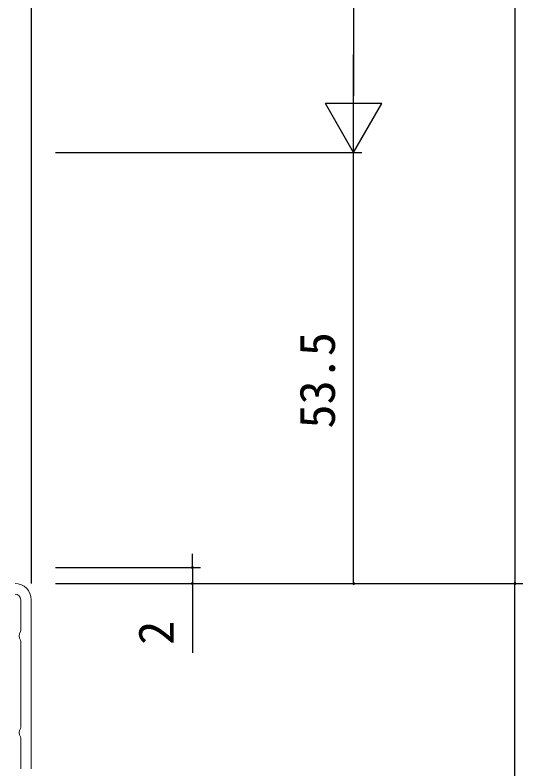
# Model space of a CAD drawing. Units: millimetres, scale not verified. Extents: x -567 to 567, y -403 to 403.
# Drawn here: x -262.4 to -199.4, y -154.2 to -60.7 of the extents above; entities that cross this region are included whole.
import ezdxf
from ezdxf.enums import TextEntityAlignment as Align

# ---------------------------------------------------------------- set-up
doc = ezdxf.new("R2010")
doc.units = ezdxf.units.MM
doc.header["$LTSCALE"] = 2
doc.layers.add('0-2_YKK_11', color=7, linetype='Continuous', lineweight=18)
doc.layers.add('0-3_YKK_12', color=2, linetype='Continuous')
doc.layers.add('0-6_YKK_D', color=6, linetype='Continuous')
doc.styles.add('ＭＳ ゴシック', font='')
doc.styles.get('ＭＳ ゴシック').set_extended_font_data('MS Gothic')

msp = doc.modelspace()

# ---------------------------------------------------------------- linework, layer by layer
at = {"layer": '0-2_YKK_11'}
msp.add_line((-260.376, -133.184), (-260.376, -154.184), dxfattribs=at)
for points in [[(-261.722, -137.151), (-261.676, -136.992), (-261.676, -133.184)], [(-261.722, -149.151), (-261.676, -148.992), (-261.676, -138.377), (-261.722, -138.217)], [(-261.676, -154.184), (-261.676, -150.377), (-261.722, -150.217)]]:
    msp.add_lwpolyline(points, dxfattribs=at)
for centre, radius, start, end in [((-262.376, -133.184), 2, 0.00001, 89.99999), ((-262.376, -133.184), 0.7, 0.00001, 89.99999), ((-260.876, -137.684), 1, 147.79576, 212.20424), ((-260.876, -149.684), 1, 147.79576, 212.20424)]:
    msp.add_arc(centre, radius, start, end, dxfattribs=at)
at = {"layer": '0-3_YKK_12'}
msp.add_line((-260.376, 40.816), (-260.376, -131.184), dxfattribs=at)
at = {"layer": '0-6_YKK_D'}
for p, q in [((-200.376, 219.816), (-200.376, -131.184)), ((-220.376, 155.316), (-220.376, -70.684)), ((-220.376, -77.684), (-220.376, -65.56)), ((-220.376, -77.684), (-223.876, -71.622)), ((-216.876, -71.622), (-223.876, -71.622)), ((-220.376, -77.684), (-216.876, -71.622)), ((-257.376, -77.684), (-219.376, -77.684)), ((-257.376, -77.684), (-219.376, -77.684)), ((-220.376, -131.184), (-220.376, -77.684)), ((-240.376, -129.184), (-240.376, -127.484)), ((-257.376, -129.184), (-239.376, -129.184)), ((-240.376, -129.184), (-240.376, -131.184)), ((-257.376, -131.184), (-199.376, -131.184)), ((-257.376, -131.184), (-239.376, -131.184)), ((-257.376, -131.184), (-199.376, -131.184)), ((-257.376, -131.184), (-219.376, -131.184)), ((-240.376, -131.184), (-240.376, -139.784)), ((-200.376, -191.184), (-200.376, -131.184))]:
    msp.add_line(p, q, dxfattribs=at)
for centre, start, end in [((-240.376, -129.184), 90, 270), ((-240.376, -129.184), 270, 90), ((-240.376, -131.184), 90, 270), ((-240.376, -131.184), 270, 90), ((-220.376, -131.184), 90, 270), ((-220.376, -131.184), 270, 90), ((-200.376, -131.184), 90, 270), ((-200.376, -131.184), 90, 270), ((-200.376, -131.184), 270, 90), ((-200.376, -131.184), 270, 90)]:
    msp.add_arc(centre, 0.106, start, end, dxfattribs=at)

# ---------------------------------------------------------------- texts
at = {"layer": '0-6_YKK_D', "style": 'ＭＳ ゴシック'}
for s, p in [('53.5', (-221.376, -111.954)), ('2', (-241.376, -138.784))]:
    msp.add_text(s, height=4.399, rotation=90, dxfattribs=at).set_placement(p, align=Align.BOTTOM_LEFT)

doc.saveas('drawing.dxf')
